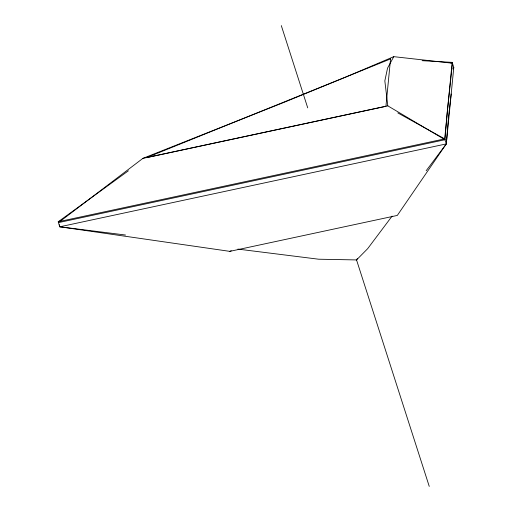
<?xml version="1.0" encoding="UTF-8"?>
<svg xmlns="http://www.w3.org/2000/svg" width="512" height="512" viewBox="0 0 512 512"><rect width="100%" height="100%" fill="white"/><g stroke="black" fill="none" stroke-linecap="round" stroke-linejoin="round"><path stroke-width="0.77" d="M444.96 139.725L447.149 113.018L452.442 63.226L393.76 56.659L345.613 77.126L283.014 102.758L142.893 158.374L58.483 222.611L444.96 139.725L387.802 105.85L142.893 158.374M451.187 93.984L448.493 117.203L446.304 143.91L397.306 215.43L229.805 251.36L59.827 226.797L59.155 224.704M453.12 68.858L453.786 67.411L452.173 62.374L422.157 60.691M453.082 68.838L453.786 67.411L446.304 143.91L426.163 170.746M393.76 56.659L387.552 68.128L384.832 80.864L387.802 105.85M237.907 249.101L318.637 259.213L356.544 259.93L357.331 258.573M392.102 216.115L367.642 248.704L356.544 259.93M128.416 170.778L58.214 221.76L59.827 226.797L125.523 235.027M59.693 221.158L58.214 221.76L444.691 138.874L452.173 62.374L450.688 62.976M229.805 251.36L231.283 250.758M59.827 226.797L446.304 143.91L444.691 138.874L397.818 112.909M281.306 25.6L307.718 107.859M356.378 259.43L429.254 486.4M390.56 58.918L385.926 106.323L146.451 157.683L390.56 58.918"/></g></svg>
